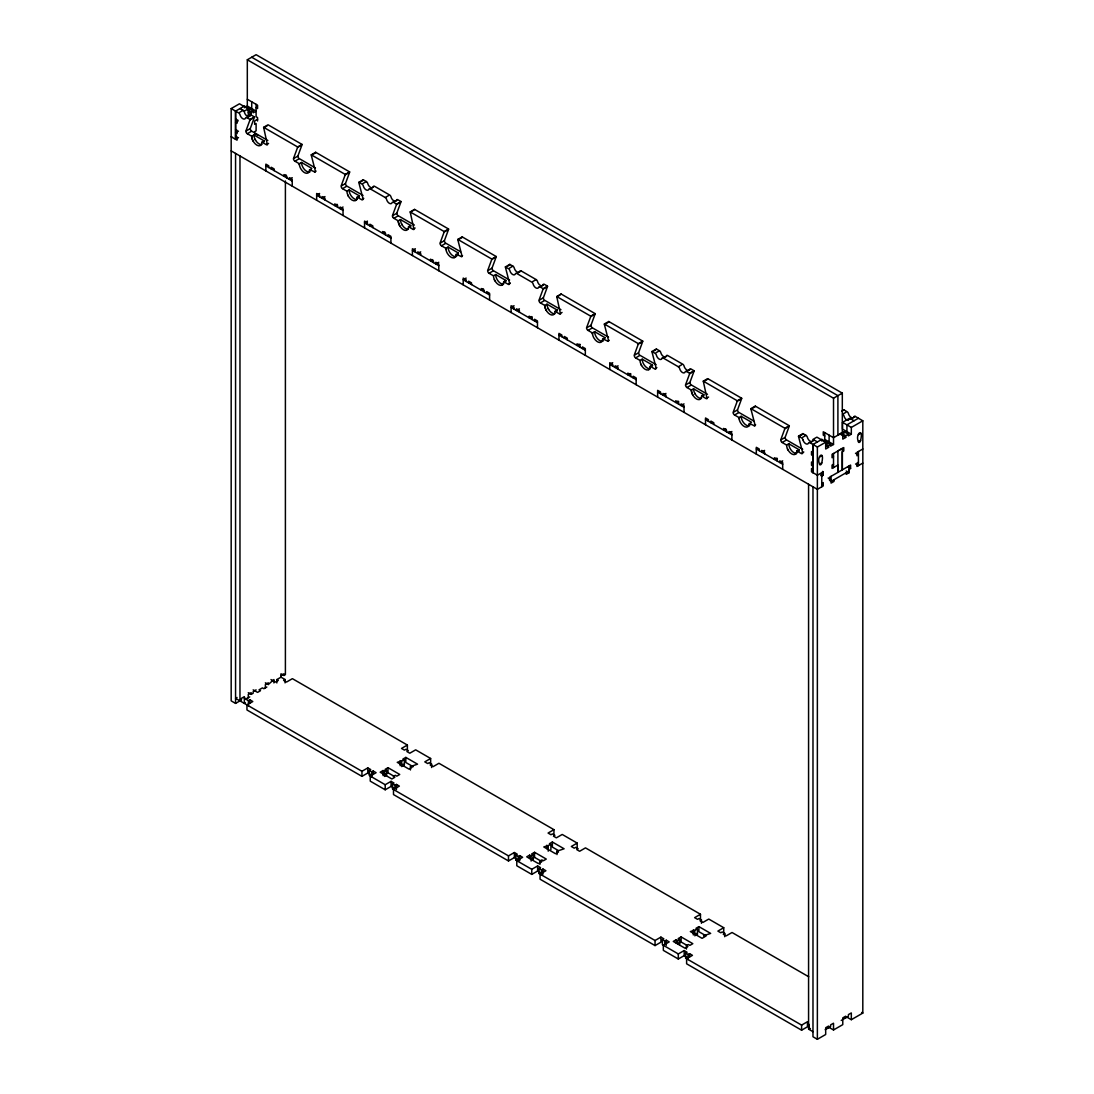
<?xml version="1.0" encoding="UTF-8"?>
<svg xmlns="http://www.w3.org/2000/svg" width="1094" height="1094" viewBox="0 0 1094 1094"><rect width="100%" height="100%" fill="white"/><g stroke="black" fill="none" stroke-linecap="round" stroke-linejoin="round"><path stroke-width="1.5" d="M244.386 107.718L247.312 106.036L256.105 111.109L253.179 112.805L253.179 111.109L251.196 112.244L251.196 113.94L248.27 115.636L248.27 108.867L239.477 103.793L231.176 108.579L231.176 700.857L235.566 703.401L239.736 700.994M238.506 137.625L235.566 139.321L235.566 111.123L243.88 106.323M812.979 444.479L812.979 472.69L812.979 444.479L821.799 439.391L830.592 444.465L830.592 446.161L833.519 444.465L833.519 398.216L247.312 59.773L256.105 54.7L842.312 393.143L842.312 432.622L837.908 435.166L837.908 395.672L842.312 393.143M812.979 486.789L812.979 1036.756L817.368 1039.3L817.368 447.022L809.888 442.701A2.079 1.203 60 0 0 808.507 443.029A4.144 2.393 60 0 1 805.745 443.685A4.144 2.393 60 0 1 802.982 439.843M309.493 170.664L311.776 168.367L301.52 162.445L299.318 163.717L294.929 161.187A2.079 1.203 60 0 1 294.122 160.435L293.698 159.71A2.079 1.203 60 0 1 293.452 158.63L297.582 147.403A2.065 1.19 60 0 0 297.65 146.965L302.04 144.422L268.044 124.784L263.64 127.328L267.401 144.805A2.079 1.203 60 0 1 266.375 144.695L261.972 142.152A7.261 4.185 60 0 1 256.844 145.119A7.261 4.185 60 0 1 251.716 136.23L247.312 133.7A2.079 1.203 60 0 1 246.287 132.606L246.095 132.224A2.079 1.203 60 0 1 245.849 131.143L249.979 119.93A2.065 1.19 60 0 0 250.047 119.478L254.437 116.935L251.346 115.157A2.079 1.203 60 0 0 249.965 115.485A4.144 2.393 60 0 1 247.203 116.142A4.144 2.393 60 0 1 244.441 112.285A2.079 1.203 60 0 0 243.059 110.371L239.764 112.272M456.048 255.285L458.331 252.987L448.061 247.066L445.873 248.324L441.47 245.794A2.079 1.203 60 0 1 440.677 245.056L440.253 244.318A2.092 1.203 60 0 1 440.007 243.251L444.137 232.024A2.065 1.19 60 0 0 444.191 231.572L448.595 229.029L414.599 209.405L410.195 211.935L413.956 229.412A2.079 1.203 60 0 1 412.917 229.302L408.527 226.773A7.261 4.185 60 0 1 403.399 229.726A7.261 4.185 60 0 1 398.257 220.838L393.867 218.308A2.079 1.203 60 0 1 392.828 217.214L392.637 216.831M602.589 339.892L604.873 337.595L594.616 331.673L592.415 332.945L588.025 330.402A2.079 1.203 60 0 1 587.218 329.663L586.794 328.925A2.079 1.203 60 0 1 586.548 327.858L590.692 316.631A2.065 1.19 60 0 0 590.746 316.18L595.15 313.636L561.14 294.012L556.75 296.542L560.511 314.019A2.079 1.203 60 0 1 559.472 313.91L555.068 311.38A7.261 4.185 60 0 1 549.94 314.334A7.261 4.185 60 0 1 544.812 305.458L540.422 302.915A2.079 1.203 60 0 1 539.383 301.821L539.192 301.438A2.079 1.203 60 0 1 538.945 300.371L543.075 289.144A2.065 1.19 60 0 0 543.144 288.693L547.533 286.163L544.443 284.372A2.079 1.203 60 0 0 543.062 284.7A4.144 2.393 60 0 1 540.299 285.356A4.144 2.393 60 0 1 537.537 281.514A2.079 1.203 60 0 0 536.156 279.585L521.182 270.943A2.079 1.203 60 0 0 519.8 271.271A4.144 2.393 60 0 1 517.038 271.927A4.144 2.393 60 0 1 514.276 268.085A2.079 1.203 60 0 0 512.895 266.157L509.804 264.365L505.401 266.909A2.051 1.19 60 0 0 505.469 267.428L509.599 283.428A2.079 1.203 60 0 1 509.353 284.221L509.161 284.372A2.079 1.203 60 0 1 508.136 284.276L503.732 281.732A7.261 4.185 60 0 1 498.604 284.7A7.261 4.185 60 0 1 493.476 275.811L489.073 273.281A2.079 1.203 60 0 1 488.047 272.187L487.609 270.738L491.739 259.497A2.065 1.19 60 0 0 491.808 259.059L496.197 256.516L462.201 236.892L457.798 239.422A2.051 1.19 60 0 0 457.866 239.942L461.996 255.941A2.092 1.203 60 0 1 461.75 256.734L456.13 254.246A7.234 4.171 60 0 1 454.598 257.555M749.144 424.499L751.428 422.202L741.171 416.281L738.97 417.552L734.58 415.009A2.079 1.203 60 0 1 733.773 414.27L733.349 413.532A2.079 1.203 60 0 1 733.103 412.465L737.233 401.238A2.065 1.19 60 0 0 737.301 400.787L741.691 398.257L707.695 378.62L703.292 381.163L707.052 398.626A2.079 1.203 60 0 1 706.027 398.531L701.623 395.987A7.261 4.185 60 0 1 696.495 398.954A7.261 4.185 60 0 1 691.367 390.066L686.964 387.522A2.079 1.203 60 0 1 685.938 386.428L685.747 386.045A2.079 1.203 60 0 1 685.5 384.979L689.63 373.751A2.065 1.19 60 0 0 689.699 373.3L694.088 370.77L690.998 368.979A2.079 1.203 60 0 0 689.617 369.307A4.144 2.393 60 0 1 688.55 370.333M237.767 120.928L237.959 120.217M267.839 140.47L251.716 131.157A2.079 1.203 60 0 1 250.676 130.063L250.485 129.68A2.079 1.203 60 0 1 250.252 128.613L254.382 117.386A2.065 1.19 60 0 0 254.437 116.935M315.441 167.943L299.318 158.644A2.079 1.203 60 0 1 298.512 157.905L298.088 157.167A2.079 1.203 60 0 1 297.855 156.1L301.985 144.873A2.065 1.19 60 0 0 302.04 144.422M299.4 164.852L299.318 163.717A7.234 4.171 60 0 0 300.823 168.777A7.248 4.185 60 0 0 308.07 172.961A7.234 4.171 60 0 0 309.547 169.625L315.195 172.127A2.092 1.203 60 0 0 315.441 171.334L311.311 155.334A2.051 1.19 60 0 1 311.257 154.815L315.646 152.271L349.642 171.908L345.253 174.438A2.065 1.19 60 0 1 345.184 174.89L341.068 186.13L341.492 187.566A2.079 1.203 60 0 0 342.531 188.66L346.921 191.204A7.261 4.185 60 0 0 352.049 200.093A7.261 4.185 60 0 0 357.177 197.125L359.379 195.853L349.123 189.932L346.921 191.204M363.044 195.429L346.921 186.13A2.079 1.203 60 0 1 345.882 185.036L345.458 183.587L349.588 172.36A2.065 1.19 60 0 0 349.642 171.908M396.11 200.749A4.144 2.393 60 0 0 396.52 200.093A2.079 1.203 60 0 1 397.901 199.764L400.992 201.542L396.589 204.086A2.065 1.19 60 0 1 396.534 204.537L392.404 215.764A2.079 1.203 60 0 0 392.637 216.831M414.38 225.077L398.271 215.764A2.079 1.203 60 0 1 397.231 214.67L397.04 214.287A2.079 1.203 60 0 1 396.794 213.221L400.924 201.993A2.065 1.19 60 0 0 400.992 201.542M460.519 251.716L445.873 243.251A2.079 1.203 60 0 1 445.067 242.512L444.643 241.774A2.079 1.203 60 0 1 444.396 240.707L448.526 229.48A2.065 1.19 60 0 0 448.595 229.029M509.599 280.037L493.476 270.738A2.079 1.203 60 0 1 492.437 269.644L492.013 268.194L496.143 256.967A2.065 1.19 60 0 0 496.197 256.516M560.935 309.684L544.812 300.385A2.079 1.203 60 0 1 543.773 299.277L543.595 298.908A2.079 1.203 60 0 1 543.349 297.828L547.479 286.601A2.065 1.19 60 0 0 547.533 286.163M608.538 337.171L592.415 327.858A2.079 1.203 60 0 1 591.622 327.12L591.198 326.381A2.079 1.203 60 0 1 590.951 325.315L595.081 314.087A2.065 1.19 60 0 0 595.15 313.636M592.51 334.067L592.415 332.945A7.234 4.171 60 0 0 593.919 337.991A7.248 4.185 60 0 0 601.18 342.176A7.234 4.171 60 0 0 602.644 338.853L608.305 341.342A2.092 1.203 60 0 0 608.538 340.549L604.408 324.549A2.051 1.19 60 0 1 604.353 324.029L608.743 321.499L642.752 341.123L638.349 343.666A2.065 1.19 60 0 1 638.294 344.118L634.164 355.345L634.588 356.794A2.079 1.203 60 0 0 635.628 357.888L640.031 360.418L642.219 359.16L652.475 365.081A7.248 4.185 60 0 1 652.407 366.011M656.14 364.658L640.031 355.345A2.079 1.203 60 0 1 638.992 354.251L638.554 352.801L642.684 341.574A2.065 1.19 60 0 0 642.752 341.123M707.49 394.291L691.367 384.992A2.079 1.203 60 0 1 690.328 383.898L690.136 383.515A2.079 1.203 60 0 1 689.904 382.435L694.034 371.222A2.065 1.19 60 0 0 694.088 370.77M753.629 420.93L738.97 412.479A2.079 1.203 60 0 1 738.163 411.727L737.739 411.002A2.079 1.203 60 0 1 737.506 409.922L741.636 398.695A2.065 1.19 60 0 0 741.691 398.257M739.052 418.674L738.97 417.552A7.234 4.171 60 0 0 740.474 422.599A7.248 4.185 60 0 0 747.722 426.797A7.234 4.171 60 0 0 749.199 423.46L754.846 425.949A2.092 1.203 60 0 0 755.092 425.169L750.963 409.17A2.051 1.19 60 0 1 750.908 408.65L755.298 406.106L789.294 425.73L784.904 428.274A2.065 1.19 60 0 1 784.836 428.725L780.706 439.952L781.143 441.402A2.079 1.203 60 0 0 782.183 442.496L786.572 445.039A7.261 4.185 60 0 0 791.7 453.914A7.261 4.185 60 0 0 796.829 450.96L799.03 449.689L788.774 443.767L786.572 445.039M802.695 449.265L786.572 439.952A2.079 1.203 60 0 1 785.533 438.858L785.109 437.422L789.239 426.181A2.065 1.19 60 0 0 789.294 425.73M248.27 108.867L244.4 111.096L239.969 108.579M248.776 110.262L251.716 108.566L251.716 101.797M237.767 121.133L235.566 122.405L237.042 123.253L237.042 119.861L235.566 119.014M231.176 108.579L238.656 112.901A2.079 1.203 60 0 1 240.037 114.829A4.144 2.393 60 0 0 242.8 118.685A4.144 2.393 60 0 0 245.562 118.015A2.079 1.203 60 0 1 246.957 117.687L250.252 115.786M249.979 119.93L253.275 118.015M257.569 119.287L254.642 120.983L254.642 124.36L256.105 123.513L256.105 130.856L254.642 131.69M238.506 131.143L235.566 132.839L237.042 133.687L237.042 130.295L235.566 129.448M246.41 130.842L250.252 128.613M247.312 133.7L251.169 131.471M264.803 127.219L267.004 125.947M264.105 141.823A7.248 4.185 60 0 0 264.174 140.894L253.917 134.972L251.716 136.23A7.248 4.185 60 0 0 253.22 141.29M261.972 142.152L264.174 140.894M266.922 144.381L268.563 143.423M297.582 147.403L300.877 145.502M294.012 158.329L297.855 156.1M294.929 161.187L298.771 158.958M312.405 154.692L315.715 152.791A2.051 1.19 60 0 1 315.646 152.271M286.136 174.999L283.934 176.271L283.934 174.575L286.86 176.271L286.86 177.966M292.235 177.679L289.308 179.375L289.308 177.679L292.235 179.375L292.235 186.144M314.525 171.867L315.988 171.02M345.184 174.89L348.494 172.989M319.598 193.474L316.672 195.156L343.051 210.39M341.615 185.802L345.458 183.587M324.973 196.578L322.033 198.274L322.033 196.578L324.973 198.274L324.973 199.956M342.531 188.66L346.374 186.445M355.673 200.448A7.248 4.185 60 0 0 357.177 197.125L361.581 199.669A2.079 1.203 60 0 0 362.62 199.764L362.811 199.6A2.079 1.203 60 0 0 363.044 198.807L358.914 182.821A2.051 1.19 60 0 1 358.859 182.301L363.249 179.758L366.34 181.549A2.079 1.203 60 0 1 367.721 183.464A4.144 2.393 60 0 0 371.358 187.676M360.022 182.178L363.317 180.278A2.051 1.19 60 0 1 363.249 179.758M363.044 183.45L366.34 181.549M358.859 182.301L361.95 184.079A2.079 1.203 60 0 1 363.331 186.007A4.144 2.393 60 0 0 366.093 189.864A4.144 2.393 60 0 0 368.856 189.194A2.079 1.203 60 0 1 370.237 188.865L373.533 186.965M343.037 207.012L340.111 208.708L340.111 207.012L343.037 208.708L343.037 215.477M362.128 199.34L363.782 198.397M370.237 188.865L385.211 197.508L388.507 195.607M385.211 197.508A2.079 1.203 60 0 1 386.592 199.436A4.144 2.393 60 0 0 389.355 203.293A4.144 2.393 60 0 0 392.117 202.636A2.079 1.203 60 0 1 393.498 202.294L396.794 200.393M367.461 221.111L364.534 222.807L390.914 238.041M396.534 204.537L399.83 202.636M392.951 215.45L396.794 213.234M393.867 218.308L397.71 216.092M411.358 211.826L414.599 209.405M410.441 227.265A7.248 4.185 60 0 0 410.715 225.501L400.459 219.579L398.271 220.851A7.248 4.185 60 0 0 399.775 225.897M384.801 231.969L382.613 233.241L382.613 231.545L385.539 233.241L385.539 234.936M408.527 226.773L410.729 225.501M413.477 228.988L415.118 228.031M415.351 248.748L412.424 250.444L438.803 265.664M444.137 232.024L447.432 230.109M420.711 251.852L417.785 253.548L417.785 251.852L420.711 253.548L420.711 255.244M440.554 242.936L444.41 240.707M441.47 245.794L445.326 243.565M458.96 239.312L462.256 237.398A2.051 1.19 60 0 1 462.201 236.892M432.677 259.606L430.475 260.878L430.475 259.182L433.415 260.878L433.415 262.574M438.79 262.286L435.85 263.982L435.85 262.286L438.79 263.982L438.79 270.751M461.08 256.475L462.543 255.627M491.739 259.497L495.035 257.596M466.153 278.081L463.227 279.763L489.606 294.997M488.156 270.423L492.013 268.194M489.073 273.281L492.929 271.052M507.671 266.157L509.859 264.885A2.051 1.19 60 0 1 509.804 264.365M493.476 275.811L495.678 274.539L505.934 280.461A7.248 4.185 60 0 1 505.866 281.404M509.599 268.057L512.895 266.157M483.48 288.939L481.292 290.211L481.292 288.515L484.218 290.211L484.218 291.907M517.886 272.844L521.182 270.943M505.934 280.461L503.732 281.732A7.248 4.185 60 0 1 502.228 285.055M508.683 283.961L510.324 283.004M532.86 281.486L536.156 279.585M505.401 266.909L508.491 268.686A2.079 1.203 60 0 1 509.872 270.615A4.144 2.393 60 0 0 512.648 274.471A4.144 2.393 60 0 0 515.411 273.815A2.079 1.203 60 0 1 516.792 273.473L531.766 282.129A2.079 1.203 60 0 1 533.147 284.043A4.144 2.393 60 0 0 535.91 287.9A4.144 2.393 60 0 0 538.672 287.243A2.079 1.203 60 0 1 540.053 286.915L543.349 285.001M514.03 305.718L511.089 307.414L537.469 322.634M543.075 289.144L546.385 287.243M519.39 308.823L516.464 310.518L516.464 308.823L519.39 310.518L519.39 312.214M539.506 300.057L543.349 297.841M540.422 302.915L544.265 300.7M557.913 296.433L561.14 294.012M557.202 311.038A7.248 4.185 60 0 0 557.27 310.108L547.014 304.187L544.812 305.458A7.248 4.185 60 0 0 546.316 310.505M531.356 316.576L529.154 317.848L529.154 316.152L532.094 317.848L532.094 319.544M555.068 311.38L557.27 310.108M560.019 313.595L562.043 312.433M590.692 316.631L593.987 314.73M587.109 327.544L590.951 325.328M588.025 330.402L591.868 328.186M605.515 323.92L607.717 322.648M607.621 341.082L609.084 340.234M638.294 344.118L641.59 342.203M612.708 362.688L609.768 364.384L636.147 379.604M634.711 355.03L638.554 352.801M618.069 365.793L615.129 367.488L615.129 365.793L618.069 367.488L618.069 369.184M635.628 357.888L639.47 355.659M640.017 360.418A7.261 4.185 60 0 0 645.159 369.307A7.261 4.185 60 0 0 650.287 366.34L654.677 368.883A2.079 1.203 60 0 0 655.716 368.993L655.908 368.828A2.079 1.203 60 0 0 656.14 368.035L652.024 352.036A2.051 1.19 60 0 1 651.956 351.516L656.359 348.986L659.45 350.764A2.079 1.203 60 0 1 660.831 352.692A4.144 2.393 60 0 0 663.155 356.247A4.144 2.393 60 0 0 665.945 356.535M654.212 350.764L655.32 350.135M656.14 352.665L659.45 350.764M630.035 373.546L627.833 374.818L627.833 373.122L630.773 374.818L630.773 376.514M661.952 358.422A2.079 1.203 60 0 1 663.333 358.094L666.629 356.179M652.475 365.081L650.287 366.34A7.248 4.185 60 0 1 648.783 369.663M655.224 368.569L656.879 367.611M663.333 358.094L678.307 366.736L681.603 364.835M678.307 366.736A2.079 1.203 60 0 1 679.689 368.664A4.144 2.393 60 0 0 682.451 372.507A4.144 2.393 60 0 0 685.213 371.851A2.079 1.203 60 0 1 686.608 371.522L689.904 369.622M689.63 373.751L692.926 371.851M665.945 393.43L663.005 395.125L663.005 393.43L665.945 395.125L665.945 396.821M686.047 384.678L689.904 382.449M686.964 387.522L690.82 385.307M704.454 381.04L707.75 379.139M684.01 403.864L681.083 405.559L681.083 403.864L684.01 405.559L684.01 412.329M701.623 395.987L703.825 394.715L693.569 388.794L691.367 390.066A7.248 4.185 60 0 0 692.871 395.125M706.574 398.202L708.584 397.04M737.233 401.238L740.529 399.337M237.029 697.48L235.566 698.328L361.95 771.284L367.803 767.906L370.743 769.588L369.28 770.436L369.28 775.509L370.743 774.675L367.803 772.979L361.95 776.357L246.957 709.965L246.957 704.892L252.81 701.514L249.883 699.818L248.42 700.666L244.359 698.328L246.806 698.601L249.733 696.905M733.664 412.151L737.506 409.935M256.105 689.849L253.179 691.545L253.179 693.227L251.196 694.375L248.27 692.68M280.994 675.477L283.934 673.781L283.934 675.477L285.397 674.629L285.397 180.975M734.58 415.009L738.423 412.794M265.363 682.806L268.303 684.502L273.924 679.565L273.924 682.957M276.85 682.957L276.85 679.565L280.994 677.172L285.055 679.511L285.055 682.888M266.84 687.046L263.9 688.728L262.437 687.88L259.046 689.849L260.509 690.697L257.569 692.393L253.179 689.849M752.057 408.527L755.366 406.626A2.051 1.19 60 0 1 755.298 406.106M285.055 679.511L283.592 680.359L286.519 682.054L292.385 678.663L407.378 745.055L407.378 750.128M245.371 702.813L244.359 703.401L244.359 696.632L241.432 698.328L241.432 700.01L239.969 700.857L239.969 155.963M731.886 431.515L728.96 433.197L728.96 431.515L731.886 433.197L731.886 439.966M754.176 425.689L755.639 424.841M833.519 398.216L837.908 395.672L251.716 57.244M784.836 428.725L788.145 426.824M781.266 439.638L785.109 437.422M764.61 450.4L761.684 452.096L761.684 450.4L764.61 452.096L764.61 453.791M782.183 442.496L786.025 440.28M795.324 454.27A7.248 4.185 60 0 0 796.829 450.96L801.232 453.49A2.079 1.203 60 0 0 802.271 453.6L802.463 453.436A2.079 1.203 60 0 0 802.695 452.642L798.565 436.643A2.051 1.19 60 0 1 798.511 436.123L802.9 433.593L805.991 435.371A2.079 1.203 60 0 1 807.372 437.299A4.144 2.393 60 0 0 811.01 441.497M841.765 411.153L843.953 409.881L847.043 411.672A2.079 1.203 60 0 1 848.424 413.6A4.144 2.393 60 0 0 852.882 417.799M799.673 436.014L802.969 434.113A2.051 1.19 60 0 1 802.9 433.593M802.695 437.272L805.991 435.371M845.949 412.301L842.654 414.216A2.079 1.203 60 0 1 844.035 416.13A4.144 2.393 60 0 0 848.493 420.342M842.53 422.339L851.323 427.426L851.323 434.195L842.53 429.108L842.53 422.339L849.655 418.223L854.058 420.766M809.888 442.701L813.184 440.8M852.035 418.359L855.344 416.458L862.81 420.793L862.81 448.991M782.689 460.847L779.762 462.53L779.762 460.847L782.689 462.53L782.689 469.299M858.434 418.236L846.934 424.882L846.934 431.651M801.779 453.176L803.789 452.013M817.368 447.022L825.683 442.222L825.683 448.991L828.609 447.309L828.609 445.614L825.683 443.918M851.323 434.195L848.397 435.877L848.397 434.195L843.994 431.651L833.519 437.709L823.262 431.774L823.262 435.166L824.726 436.014M851.323 427.426L862.81 420.793M826.189 443.631L829.115 441.935L829.115 435.166M828.609 445.614L830.592 444.465M841.313 433.197L845.703 435.74L848.397 434.195M845.703 435.74L845.703 437.436L842.777 439.118L842.777 432.349M819.57 457.032L821.772 455.76M858.434 434.605L860.622 433.333M819.57 464.088L821.772 462.817C824.972 449.005 816.015 456.485 819.57 464.088A1.559 0.903 -60 0 0 820.678 464.718A1.559 0.903 -60 0 0 821.772 462.817M858.434 441.648L860.622 440.376C863.945 426.496 854.77 434.127 858.407 441.661A1.559 0.903 -60 0 0 859.501 442.304A1.559 0.903 -60 0 0 860.609 440.39M833.519 456.882L832.055 457.73L832.055 454.338L843.775 447.569L843.775 450.96L842.312 451.808L842.312 469.859L842.312 448.417L837.908 450.96L837.908 472.389L837.908 465.059L832.055 468.437L832.055 465.059L833.519 464.212M820.678 475.439L821.772 476.068L823.235 475.22L823.235 471.842L817.368 475.22L811.516 471.842L811.516 468.451L812.979 469.299M821.772 483.398L823.235 482.563L823.235 485.941L817.368 489.333L231.176 150.89M858.407 462.256L856.944 463.104L856.944 466.482L862.824 463.09L862.824 448.978L856.944 452.383L856.944 455.76L858.407 454.913L855.481 453.231M849.135 469.299L850.599 468.451L850.599 465.059L829.594 477.189L829.594 480.581L831.057 479.733L828.131 478.037M831.057 481.428L849.135 470.994M849.135 465.907L849.135 472.676L846.209 474.372L846.209 472.676M407.378 745.055L401.512 748.433L404.452 750.128L405.915 749.281L408.336 750.689L406.872 751.537L409.799 753.219L415.665 749.841L430.639 758.484L430.639 763.557M369.28 770.436L371.7 771.844L373.163 770.996L376.104 772.692L370.237 776.07L370.237 781.143L385.211 789.786L391.078 786.408L394.004 788.104L392.541 788.952L392.541 783.865L394.004 783.03L391.078 781.335L385.211 784.713L370.237 776.07M384.568 771.366L383.091 770.518L380.165 772.214L391.884 778.983L394.825 777.287L393.361 776.439L395.331 775.304L396.794 776.152L399.734 774.456L388.001 767.687L385.074 769.383L386.538 770.231L386.538 775.304L384.568 776.439L384.568 771.366L386.538 770.231M401.662 766.579L404.342 765.021L404.342 759.947L397.259 762.34L408.992 769.109L411.918 767.414L410.455 766.579L410.455 769.957M410.455 766.579L417.539 764.173L405.819 757.404L402.879 759.099L404.342 759.947M393.867 776.152L388.001 772.761L385.074 774.456L386.538 775.304M430.639 758.484L424.787 761.875L427.713 763.557L429.176 762.723L431.61 764.118L431.61 767.509M392.541 783.865L394.961 785.273L396.438 784.425L399.365 786.121L393.498 789.499L393.498 794.572L508.491 860.964L514.358 857.587L517.284 859.282L515.821 860.13L515.821 855.043L517.284 854.195L514.358 852.513L508.491 855.891L392.541 788.952M431.61 764.118L430.133 764.966L433.074 766.662L438.926 763.27L553.933 829.662L553.933 834.736M553.933 829.662L548.067 833.054L550.993 834.736L552.456 833.901L554.89 835.296L553.427 836.144L556.354 837.84L562.22 834.449L577.194 843.091L577.194 848.178M515.821 855.043L518.255 856.452L519.718 855.604L522.645 857.299L516.792 860.677L516.792 865.751L531.766 874.407L537.619 871.015L540.559 872.711L539.082 873.559L539.082 868.486L540.559 867.638L537.619 865.942L531.766 869.32L515.821 860.13M541.886 861.607L534.556 857.381L531.629 859.063L533.093 859.911L533.093 854.838L531.11 855.973L529.646 855.139L526.72 856.821L538.439 863.59L541.366 861.894L539.903 861.06L539.903 864.438M539.903 861.06L541.886 859.911L543.349 860.759L546.275 859.063L534.556 852.294L531.629 853.99L533.093 854.838M550.897 849.628L550.897 844.554L543.814 846.947L555.533 853.717L558.473 852.035L557.01 851.187L557.01 854.564M557.01 851.187L564.094 848.78L552.361 842.011L549.434 843.706L550.897 844.554M577.194 843.091L571.328 846.482L574.254 848.178L575.731 847.33L578.152 848.725L576.688 849.573L579.615 851.269L585.481 847.877L700.475 914.269L700.475 919.357M539.082 868.486L541.516 869.88L542.98 869.033L545.92 870.728L540.053 874.106L540.053 879.193L655.046 945.585L660.913 942.194L660.913 937.12L663.839 938.816L662.376 939.664L662.376 944.737M539.082 873.559L655.046 940.498L660.913 937.12M700.475 914.269L694.622 917.661L697.548 919.357L699.011 918.509L701.445 919.904L701.445 923.295M662.376 939.664L664.796 941.059L666.273 940.211L669.2 941.907L663.333 945.284L663.333 950.371L678.307 959.014L684.174 955.623L687.1 957.318L685.637 958.166L685.637 953.093L687.1 952.245L684.174 950.549L678.307 953.941L663.333 945.284M701.445 919.904L699.969 920.751L702.909 922.447L708.762 919.056L723.736 927.712L723.736 932.785M686.964 945.366L681.111 941.989L678.171 943.684L679.634 944.519L679.634 939.445L677.665 940.594L676.201 939.746L673.261 941.428L684.994 948.197L687.921 946.515L686.458 945.667L686.458 949.045M686.458 945.667L688.427 944.519L689.904 945.366L692.83 943.684L681.111 936.915L678.171 938.597L679.634 939.445M697.452 929.162L690.369 931.568L702.088 938.337L705.015 936.642L703.551 935.794L710.635 933.401L698.916 926.632L695.975 928.314L697.452 929.162L697.452 934.249L694.758 935.794M723.736 927.712L717.883 931.09L720.809 932.785L722.272 931.938L724.707 933.346L724.707 936.724M685.637 953.093L688.071 954.488L689.535 953.64L692.461 955.336L686.608 958.727L686.608 963.8L801.601 1030.192L807.454 1026.801L807.454 1021.728L801.601 1025.119L685.637 958.166M724.707 933.346L723.243 934.18L726.17 935.876L732.036 932.498L808.698 976.751M810.394 1028.497L808.931 1029.345L808.931 1024.271M825.204 1029.7L830.592 1026.596L830.592 1024.9L833.519 1023.218L833.519 1029.974L829.115 1027.444M841.231 1020.456L848.397 1016.312L848.397 1014.617L851.323 1012.935L851.323 1019.704L846.934 1017.16M817.368 1039.3L825.683 1034.5L825.683 1027.731L828.609 1026.049L828.609 1027.731M833.519 1029.974L842.777 1024.64L842.777 1017.871L845.703 1016.176L845.703 1017.871M851.323 1019.704L862.81 1013.071L862.81 463.104M841.313 434.892L845.703 437.436M247.312 99.267L257.569 105.188L257.569 108.566L256.105 107.718M824.726 439.391L833.519 444.465M244.386 106.036L253.179 111.109M825.683 442.222L816.89 437.149L813.02 439.378L817.423 441.921M248.27 110.549L251.196 112.244M248.27 112.244L251.196 113.94M825.683 445.614L828.609 447.309M855.535 463.952L858.434 465.62L858.434 451.521M246.957 117.687L250.047 119.478M263.64 127.328L297.65 146.965M311.257 154.815L345.253 174.438M393.498 202.294L396.589 204.086M410.195 211.935L444.191 231.572M457.798 239.422L491.808 259.059M540.053 286.915L543.144 288.693M556.75 296.542L590.746 316.18M604.353 324.029L638.349 343.666M651.956 351.516L655.046 353.307A2.079 1.203 60 0 1 656.427 355.222A4.144 2.393 60 0 0 659.19 359.078A4.144 2.393 60 0 0 661.952 358.422M686.608 371.522L689.699 373.3M703.292 381.163L737.301 400.787M750.908 408.65L784.904 428.274M798.511 436.123L801.601 437.915A2.079 1.203 60 0 1 802.982 439.843M847.672 466.755L850.599 468.451M846.209 470.994L849.135 472.676M812.979 452.383L811.516 451.535L811.516 454.913L812.979 455.76M254.642 133.386L257.569 135.082M812.979 462.817L811.516 461.969L811.516 465.36L812.979 466.194M822.51 471.418L823.235 471.842M235.566 135.943L237.042 136.791L237.042 140.169L231.176 136.791L232.051 137.297M820.801 473.811L823.235 475.22M265.869 165.823L292.248 181.057M558.966 335.051L585.345 350.271M657.631 392.021L684.01 407.255M705.521 419.658L731.9 434.892M756.323 448.991L782.702 464.225M283.934 675.477L280.994 673.781L280.994 677.172M861.703 1012.442L862.81 1013.071M276.85 679.565L278.314 680.413L275.387 682.109L270.984 679.565M413.135 766.716L405.819 762.491L405.819 757.404M558.227 850.476L552.361 847.098L552.361 842.011M706.245 935.931L698.916 931.705L698.916 926.632M402.879 764.173L404.342 765.021M695.975 933.401L697.452 934.249M812.979 1031.683L808.575 1029.153L808.575 484.245M694.649 393.061L695.223 394.113M548.094 308.453L548.668 309.493M401.539 223.832L402.113 224.885M254.998 139.225L255.572 140.278M787.434 448.827L788.077 450.085M640.893 364.206L641.522 365.478M494.338 279.599L494.98 280.871M347.783 194.992L348.425 196.264M445.955 249.459L445.873 248.324A7.234 4.171 60 0 0 447.378 253.384A7.248 4.185 60 0 0 454.625 257.569M843.994 431.651L843.994 433.347M833.997 479.733L833.997 481.428L831.057 483.11L831.057 476.341M833.519 453.49L833.519 467.603M824.726 432.622L824.726 440.526M821.799 439.391L821.799 441.087M821.772 472.69L821.772 486.789M801.601 1025.119L801.601 1030.192M777.314 461.121L777.314 459.425L774.388 457.743L774.388 459.425L776.59 458.167A1.559 0.903 0 0 0 777.383 458.4M759.25 450.687L759.25 448.991L756.31 447.309L756.31 454.078M726.512 431.788L726.512 430.106L723.585 428.41L723.585 430.106L725.787 428.834L725.787 430.092M713.808 424.458L713.808 422.763L710.881 421.081L710.881 422.763M708.433 421.354L708.433 419.658L705.507 417.976L705.507 424.745M694.758 930.721L694.758 934.098M693.295 929.873L693.295 934.946M689.535 953.64L689.535 957.031M688.071 954.488L688.071 959.575M684.174 950.549L684.174 955.623M681.111 936.915L681.111 941.989M678.636 404.151L678.636 402.455L675.709 400.773L675.709 402.455L677.911 401.197A1.559 0.903 0 0 0 678.69 401.43M678.307 953.941L678.307 959.014M677.665 940.594L677.665 943.972M676.201 939.746L676.201 943.124M666.273 940.211L666.273 945.284M664.796 941.059L664.796 944.45M660.571 393.717L660.571 392.021L657.631 390.339L657.631 397.108M655.046 940.498L655.046 945.585M636.147 384.691L636.147 377.922L633.207 376.227L633.207 377.922M612.695 366.08L612.695 364.384L609.768 362.688L609.768 369.457M585.331 355.359L585.331 348.589L582.405 346.894L582.405 348.589M579.957 347.181L579.957 345.485L577.03 343.803L577.03 345.485L579.232 344.227A1.559 0.903 0 0 0 580.34 344.473M567.266 339.851L567.266 338.155L564.326 336.46L564.326 338.155M561.892 336.747L561.892 335.051L558.952 333.355L558.952 340.125M548.217 846.113L548.217 851.187M546.74 845.265L546.74 848.643M542.98 869.033L542.98 874.106M541.516 869.88L541.516 874.954M537.619 865.942L537.619 871.015M537.469 327.721L537.469 320.952L534.528 319.257L534.528 320.952M534.556 852.294L534.556 857.381M531.766 869.32L531.766 874.407M531.11 855.973L531.11 861.06M529.646 855.139L529.646 858.516M519.718 855.604L519.718 860.677M518.255 856.452L518.255 859.829M514.358 852.513L514.358 857.587M514.016 309.11L514.016 307.414L511.089 305.718L511.089 312.487M508.491 855.891L508.491 860.964M489.592 300.084L489.592 293.315L486.666 291.619L486.666 293.315M471.514 284.577L471.514 282.881L468.588 281.185L468.588 282.881M466.14 281.473L466.14 279.777L463.213 278.081L463.213 284.85M415.337 252.14L415.337 250.444L412.411 248.748L412.411 255.517M401.662 761.492L401.662 764.884M400.199 760.645L400.199 765.732M396.438 784.425L396.438 789.499M394.961 785.273L394.961 788.651M391.078 781.335L391.078 786.408M390.914 243.114L390.914 236.345L387.987 234.649L387.987 236.345M388.001 767.687L388.001 772.761M385.211 784.713L385.211 789.786M383.091 770.518L383.091 775.605M373.163 770.996L373.163 774.374M372.835 227.593L372.835 225.911L369.909 224.215L369.909 225.911M371.7 771.844L371.7 776.918M367.803 767.906L367.803 772.979M367.461 224.502L367.461 222.807L364.534 221.111L364.534 227.88M361.95 771.284L361.95 776.357M337.663 207.299L337.663 205.604L334.737 203.908L334.737 205.604L336.938 204.332A1.559 0.903 0 0 0 337.431 204.51M319.598 196.852L319.598 195.17L316.658 193.474L316.658 200.243M274.156 170.623L274.156 168.941L271.23 167.245L271.23 168.941M268.782 167.532L268.782 165.837L265.856 164.141L265.856 170.91M268.303 684.502L268.303 682.806L265.363 684.502L265.363 687.88M257.569 120.983L257.569 117.591L256.105 116.743L256.105 104.34M251.196 694.375L251.196 692.68L248.27 694.375L248.27 697.753M249.883 699.818L249.883 703.196M248.42 700.666L248.42 705.739M247.312 59.773L247.312 106.036M235.566 111.123L235.566 139.321M235.566 153.42L235.566 703.401M503.609 284.084A7.248 4.185 60 0 1 498.358 281.308A7.248 4.185 60 0 1 495.678 274.539M456.677 256.379A7.248 4.185 60 0 1 451.138 254.259A7.248 4.185 60 0 1 448.075 247.066M458.331 252.987A7.248 4.185 60 0 1 458.044 254.738M408.404 229.111A7.248 4.185 60 0 1 403.153 226.335A7.248 4.185 60 0 1 400.459 219.579M395.44 201.105A4.144 2.393 60 0 1 390.996 196.906A2.079 1.203 60 0 0 389.614 194.978L374.627 186.336A2.079 1.203 60 0 0 373.245 186.664A4.144 2.393 60 0 1 372.179 187.676M357.054 199.477A7.248 4.185 60 0 1 351.817 196.701A7.248 4.185 60 0 1 349.123 189.932M359.379 195.867A7.248 4.185 60 0 1 359.106 197.617M310.122 171.772A7.248 4.185 60 0 1 304.583 169.638A7.248 4.185 60 0 1 301.52 162.445M261.849 144.504A7.248 4.185 60 0 1 256.598 141.728A7.248 4.185 60 0 1 253.917 134.972M814.278 440.157A2.079 1.203 60 0 0 812.897 440.485A4.144 2.393 60 0 1 811.83 441.511M687.716 370.319A4.144 2.393 60 0 1 684.092 366.121A2.079 1.203 60 0 0 682.711 364.193L667.737 355.55A2.079 1.203 60 0 0 666.355 355.878M656.414 349.492A2.051 1.19 60 0 1 656.359 348.986M608.811 322.019A2.051 1.19 60 0 1 608.743 321.499M796.706 453.299A7.248 4.185 60 0 1 791.468 450.523A7.248 4.185 60 0 1 788.774 443.767M799.03 449.689A7.248 4.185 60 0 1 798.757 451.453M749.773 425.607A7.248 4.185 60 0 1 744.235 423.474A7.248 4.185 60 0 1 741.171 416.281M701.5 398.339A7.248 4.185 60 0 1 696.249 395.563A7.248 4.185 60 0 1 693.569 388.794M703.825 394.715A7.248 4.185 60 0 1 703.757 395.659M650.164 368.692A7.248 4.185 60 0 1 644.913 365.916A7.248 4.185 60 0 1 642.219 359.16M603.218 340.986A7.248 4.185 60 0 1 597.693 338.866A7.248 4.185 60 0 1 594.616 331.673M604.873 337.595A7.248 4.185 60 0 1 604.804 338.525M554.945 313.718A7.248 4.185 60 0 1 549.708 310.942A7.248 4.185 60 0 1 547.014 304.187M849.559 419.33A2.079 1.203 60 0 1 850.941 418.988M855.344 416.458A2.079 1.203 60 0 0 853.963 416.787A4.144 2.393 60 0 1 853.539 417.443M844.021 410.4A2.051 1.19 60 0 1 843.953 409.881M532.149 316.822A1.559 0.903 0 0 1 531.588 316.686M630.828 373.792A1.559 0.903 0 0 1 630.267 373.656"/></g></svg>
